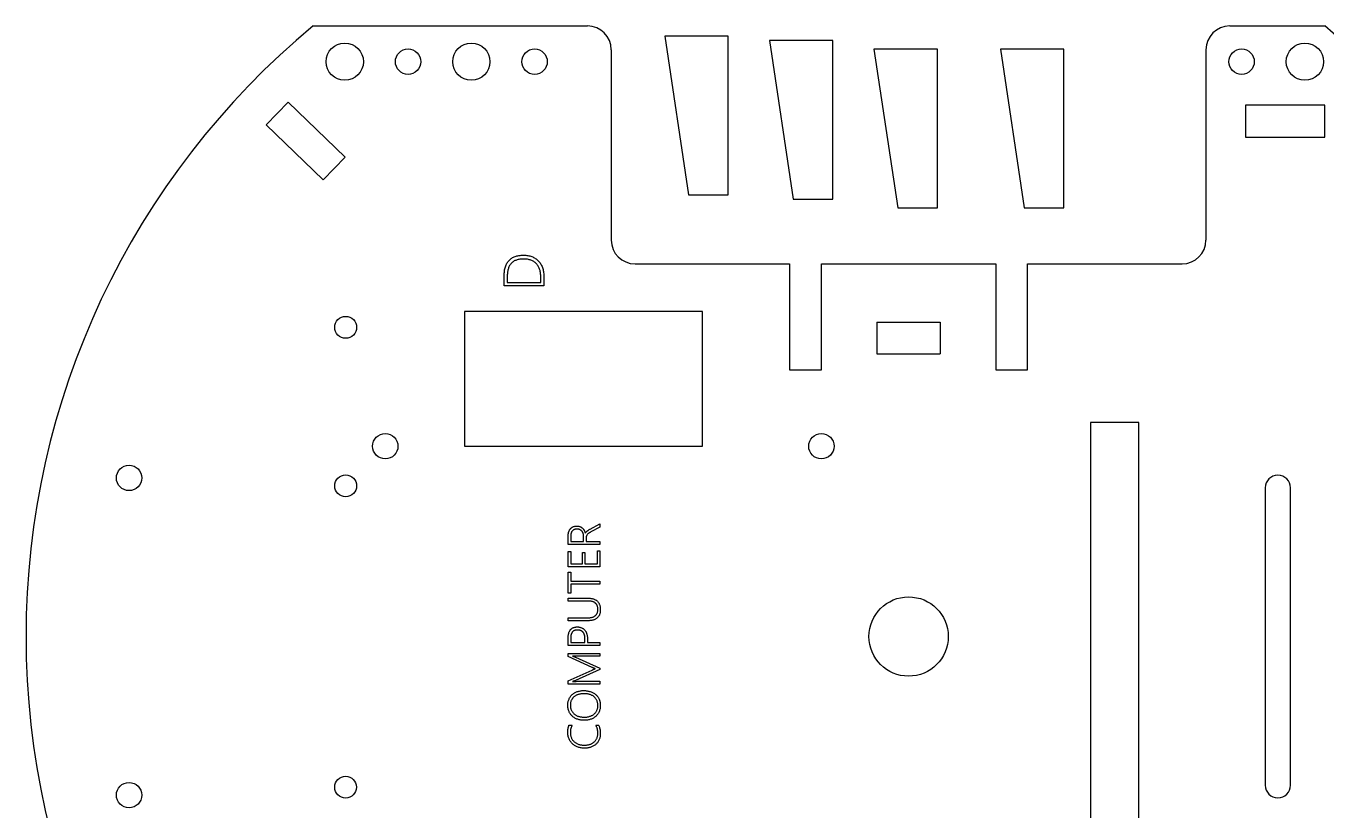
# Model space of a CAD drawing. Header units: millimetres. Extents: x 0 to 333, y 0 to 392.
# Drawn here: x 7.9 to 171.9, y 293 to 392 of the extents above; entities that cross this region are included whole.
import ezdxf

# ---------------------------------------------------------------- set-up
doc = ezdxf.new("R2010")
doc.units = ezdxf.units.MM

msp = doc.modelspace()

# ---------------------------------------------------------------- linework, layer by layer
at = {"color": 7, "linetype": 'Continuous', "lineweight": 25}
for p, q in [((44.05, 392), (78.66, 392)), ((88.4, 390.72), (91.4, 370.72)), ((96.4, 390.72), (88.4, 390.72)), ((96.4, 370.72), (96.4, 390.72)), ((159.66, 392), (171.66, 392)), ((81.66, 389), (81.66, 365)), ((101.6, 390.17), (104.6, 370.17)), ((109.6, 390.17), (101.6, 390.17)), ((109.6, 370.17), (109.6, 390.17)), ((114.79, 389.07), (117.79, 369.07)), ((122.79, 389.07), (114.79, 389.07)), ((122.79, 369.07), (122.79, 389.07)), ((130.73, 389.07), (133.73, 369.07)), ((138.73, 389.07), (130.73, 389.07)), ((138.73, 369.07), (138.73, 389.07)), ((156.66, 389), (156.66, 365)), ((40.92, 382.41), (38.14, 379.54)), ((48.11, 375.47), (40.92, 382.41)), ((171.66, 382), (161.66, 382)), ((161.66, 382), (161.66, 378)), ((171.66, 378), (171.66, 382)), ((38.14, 379.54), (45.33, 372.59)), ((161.66, 378), (171.66, 378)), ((45.33, 372.59), (48.11, 375.47)), ((91.4, 370.72), (96.4, 370.72)), ((104.6, 370.17), (109.6, 370.17)), ((117.79, 369.07), (122.79, 369.07)), ((133.73, 369.07), (138.73, 369.07)), ((84.66, 362), (104.16, 362)), ((104.16, 362), (104.16, 348.64)), ((108.16, 348.64), (108.16, 362)), ((108.16, 362), (130.16, 362)), ((130.16, 362), (130.16, 348.64)), ((134.16, 348.64), (134.16, 362)), ((134.16, 362), (153.66, 362)), ((68.16, 359.21), (68.16, 360.52)), ((68.55, 360.49), (68.55, 359.67)), ((68.55, 359.67), (72.76, 359.67)), ((72.76, 359.67), (72.76, 360.43)), ((73.16, 360.45), (73.16, 359.21)), ((73.16, 359.21), (68.16, 359.21)), ((93.16, 356), (63.16, 356)), ((63.16, 356), (63.16, 339)), ((93.16, 339), (93.16, 356)), ((115.16, 354.65), (123.16, 354.65)), ((115.16, 354.65), (115.16, 350.65)), ((123.16, 354.65), (123.16, 350.65)), ((115.16, 350.65), (123.16, 350.65)), ((104.16, 348.64), (108.16, 348.64)), ((130.16, 348.64), (134.16, 348.64)), ((148.18, 342), (142.08, 342)), ((142.08, 342), (142.08, 288)), ((148.18, 288), (148.18, 342)), ((63.16, 339), (93.16, 339)), ((164.13, 333.75), (164.13, 296.25)), ((167.33, 296.25), (167.33, 333.75)), ((79, 328.55), (80.23, 329.22)), ((80.23, 328.79), (79.09, 328.19)), ((80.23, 329.22), (80.23, 328.79)), ((76.23, 326.62), (76.23, 327.77)), ((80.23, 326.62), (76.23, 326.62)), ((76.55, 327.68), (76.55, 326.99)), ((76.55, 326.99), (78.18, 326.99)), ((78.18, 326.99), (78.18, 327.65)), ((78.38, 328.02), (78.39, 328.02)), ((78.5, 327.43), (78.5, 326.99)), ((78.5, 326.99), (80.23, 326.99)), ((80.23, 326.99), (80.23, 326.62)), ((76.23, 325.72), (76.55, 325.72)), ((76.23, 323.78), (76.23, 325.72)), ((76.55, 325.72), (76.55, 324.15)), ((78.02, 325.6), (78.34, 325.6)), ((78.02, 324.15), (78.02, 325.6)), ((78.34, 325.6), (78.34, 324.15)), ((79.92, 324.15), (79.92, 325.81)), ((79.92, 325.81), (80.23, 325.81)), ((80.23, 325.81), (80.23, 323.78)), ((80.23, 323.78), (76.23, 323.78)), ((76.55, 324.15), (78.02, 324.15)), ((78.34, 324.15), (79.92, 324.15)), ((76.23, 320.45), (76.23, 323.12)), ((76.23, 323.12), (76.55, 323.12)), ((76.55, 323.12), (76.55, 321.97)), ((76.55, 321.97), (80.23, 321.97)), ((76.55, 321.6), (76.55, 320.45)), ((80.23, 321.6), (76.55, 321.6)), ((80.23, 321.97), (80.23, 321.6)), ((76.55, 320.45), (76.23, 320.45)), ((76.23, 319.85), (78.62, 319.85)), ((76.23, 319.48), (76.23, 319.85)), ((78.7, 319.48), (76.23, 319.48)), ((76.23, 317.36), (78.66, 317.36)), ((76.23, 316.99), (76.23, 317.36)), ((78.68, 316.99), (76.23, 316.99)), ((76.23, 313.88), (76.23, 314.91)), ((80.23, 313.88), (76.23, 313.88)), ((76.55, 314.84), (76.55, 314.25)), ((76.55, 314.25), (78.34, 314.25)), ((78.34, 314.25), (78.34, 314.78)), ((78.65, 314.8), (78.65, 314.25)), ((78.65, 314.25), (80.23, 314.25)), ((80.23, 314.25), (80.23, 313.88)), ((76.23, 312.46), (76.23, 312.87)), ((76.23, 312.87), (80.23, 312.87)), ((79.24, 311.1), (76.23, 312.46)), ((76.79, 312.54), (76.79, 312.53)), ((77.16, 312.4), (80.23, 311.01)), ((80.23, 312.51), (77.47, 312.51)), ((80.23, 312.87), (80.23, 312.51)), ((76.23, 309.42), (79.24, 310.77)), ((80.23, 310.86), (77.17, 309.46)), ((79.64, 310.93), (79.64, 310.95)), ((80.23, 311.01), (80.23, 310.86)), ((76.23, 308.99), (76.23, 309.42)), ((80.23, 308.99), (76.23, 308.99)), ((76.78, 309.34), (76.78, 309.33)), ((77.44, 309.35), (80.23, 309.35)), ((80.23, 309.35), (80.23, 308.99)), ((76.33, 303.82), (76.73, 303.82)), ((79.71, 303.82), (80.07, 303.82))]:
    msp.add_line(p, q, dxfattribs=at)
for centre, radius in [((48.05, 387.5), 2.35), ((56.03, 387.5), 1.6), ((64.01, 387.5), 2.35), ((71.99, 387.5), 1.6), ((161.16, 387.5), 1.6), ((169.14, 387.5), 2.35), ((48.16, 354), 1.38), ((53.16, 339), 1.6), ((108.16, 339), 1.6), ((20.85, 335), 1.6), ((48.16, 334), 1.38), ((119.16, 315), 5), ((48.16, 296), 1.37), ((20.85, 295), 1.6)]:
    msp.add_circle(centre, radius, dxfattribs=at)
for centre, radius, start, end in [((107.85, 315), 100, 129.6461, 230.3539), ((78.66, 389), 3, 0, 90), ((159.66, 389), 3, 90, 180), ((107.85, 315), 100, 309.6461, 50.3539), ((84.66, 365), 3, 180, 270), ((153.66, 365), 3, 270, 0), ((165.73, 333.75), 1.6, 0, 180), ((165.73, 296.25), 1.6, 180, 0)]:
    msp.add_arc(centre, radius, start, end, dxfattribs=at)
for points, knots in [([(68.16, 360.52), (68.16, 360.62), (68.16, 360.82), (68.19, 361.11), (68.24, 361.38), (68.31, 361.63), (68.39, 361.87), (68.5, 362.08), (68.62, 362.27), (68.77, 362.45), (68.93, 362.6), (69.11, 362.74), (69.32, 362.85), (69.54, 362.94), (69.77, 363.01), (70.03, 363.06), (70.3, 363.09), (70.49, 363.1), (70.59, 363.1)], [0, 0, 0, 0, 0.076218, 0.147944, 0.215564, 0.279541, 0.340328, 0.398508, 0.455021, 0.510371, 0.565523, 0.620753, 0.677295, 0.735489, 0.796339, 0.860322, 0.928074, 1, 1, 1, 1]), ([(70.6, 362.61), (70.52, 362.61), (70.36, 362.61), (70.13, 362.58), (69.91, 362.54), (69.71, 362.48), (69.52, 362.41), (69.35, 362.32), (69.2, 362.21), (69.06, 362.08), (68.94, 361.94), (68.84, 361.78), (68.75, 361.61), (68.68, 361.41), (68.62, 361.21), (68.58, 360.98), (68.56, 360.74), (68.55, 360.57), (68.55, 360.49)], [0, 0, 0, 0, 0.073434, 0.142362, 0.207253, 0.268784, 0.327412, 0.384002, 0.439037, 0.493345, 0.548215, 0.603816, 0.661596, 0.721869, 0.785362, 0.852528, 0.923838, 1, 1, 1, 1]), ([(70.59, 363.1), (70.69, 363.1), (70.87, 363.09), (71.14, 363.06), (71.4, 363), (71.64, 362.92), (71.87, 362.82), (72.08, 362.7), (72.28, 362.56), (72.46, 362.39), (72.62, 362.21), (72.76, 362.01), (72.88, 361.79), (72.98, 361.56), (73.06, 361.3), (73.12, 361.03), (73.15, 360.75), (73.15, 360.55), (73.16, 360.45)], [0, 0, 0, 0, 0.068007, 0.133505, 0.19657, 0.258146, 0.31811, 0.376773, 0.4344, 0.491945, 0.549896, 0.608238, 0.668071, 0.729622, 0.793391, 0.859111, 0.928042, 1, 1, 1, 1]), ([(72.76, 360.43), (72.76, 360.52), (72.76, 360.68), (72.73, 360.92), (72.69, 361.14), (72.62, 361.35), (72.54, 361.54), (72.45, 361.73), (72.34, 361.89), (72.21, 362.04), (72.06, 362.17), (71.9, 362.29), (71.72, 362.39), (71.53, 362.47), (71.32, 362.53), (71.09, 362.58), (70.85, 362.61), (70.69, 362.61), (70.6, 362.61)], [0, 0, 0, 0, 0.07163, 0.139781, 0.205005, 0.26736, 0.327478, 0.385457, 0.442411, 0.498582, 0.554877, 0.611447, 0.669729, 0.729914, 0.792526, 0.858097, 0.927192, 1, 1, 1, 1]), ([(76.23, 327.77), (76.23, 327.8), (76.23, 327.88), (76.25, 327.99), (76.27, 328.09), (76.3, 328.2), (76.34, 328.3), (76.38, 328.4), (76.44, 328.49), (76.5, 328.57), (76.57, 328.65), (76.65, 328.72), (76.73, 328.78), (76.83, 328.84), (76.93, 328.88), (77.05, 328.91), (77.17, 328.93), (77.25, 328.93), (77.29, 328.93)], [0, 0, 0, 0, 0.0628, 0.125535, 0.187076, 0.249335, 0.310817, 0.371116, 0.430512, 0.489742, 0.549002, 0.608301, 0.668286, 0.730099, 0.793644, 0.859164, 0.927872, 1, 1, 1, 1]), ([(77.32, 328.55), (77.29, 328.55), (77.23, 328.55), (77.15, 328.53), (77.07, 328.52), (77, 328.49), (76.93, 328.46), (76.87, 328.42), (76.81, 328.38), (76.75, 328.32), (76.7, 328.27), (76.66, 328.2), (76.63, 328.13), (76.6, 328.05), (76.57, 327.97), (76.56, 327.88), (76.55, 327.78), (76.55, 327.71), (76.55, 327.68)], [0, 0, 0, 0, 0.066731, 0.129578, 0.190213, 0.248747, 0.305638, 0.361859, 0.418325, 0.475175, 0.533188, 0.591455, 0.651379, 0.713891, 0.779811, 0.849381, 0.92268, 1, 1, 1, 1]), ([(77.29, 328.93), (77.33, 328.93), (77.4, 328.93), (77.5, 328.92), (77.59, 328.9), (77.68, 328.87), (77.77, 328.84), (77.85, 328.79), (77.93, 328.74), (78, 328.69), (78.07, 328.63), (78.13, 328.56), (78.19, 328.48), (78.24, 328.4), (78.29, 328.32), (78.32, 328.22), (78.36, 328.13), (78.37, 328.06), (78.38, 328.02)], [0, 0, 0, 0, 0.067565, 0.132846, 0.195927, 0.25815, 0.318959, 0.379107, 0.437942, 0.497062, 0.555745, 0.615213, 0.675603, 0.73725, 0.800262, 0.865039, 0.931273, 1, 1, 1, 1]), ([(78.18, 327.65), (78.18, 327.68), (78.18, 327.75), (78.17, 327.84), (78.15, 327.93), (78.12, 328.01), (78.09, 328.1), (78.05, 328.17), (78, 328.24), (77.95, 328.3), (77.89, 328.36), (77.82, 328.41), (77.75, 328.45), (77.68, 328.48), (77.59, 328.51), (77.51, 328.53), (77.41, 328.55), (77.35, 328.55), (77.32, 328.55)], [0, 0, 0, 0, 0.0698925, 0.1372229, 0.2021449, 0.2659972, 0.3281109, 0.3882444, 0.4469991, 0.5052388, 0.5633542, 0.621101, 0.6797736, 0.7401471, 0.8017654, 0.86497, 0.93128, 1, 1, 1, 1]), ([(78.39, 328.02), (78.41, 328.05), (78.43, 328.1), (78.48, 328.17), (78.54, 328.24), (78.61, 328.3), (78.69, 328.36), (78.78, 328.43), (78.89, 328.49), (78.96, 328.53), (79, 328.55)], [0, 0, 0, 0, 0.104481, 0.207659, 0.314908, 0.429165, 0.553513, 0.687275, 0.836192, 1, 1, 1, 1]), ([(79.09, 328.19), (79.06, 328.17), (79.01, 328.14), (78.93, 328.1), (78.87, 328.06), (78.79, 328), (78.7, 327.94), (78.62, 327.85), (78.56, 327.75), (78.52, 327.65), (78.5, 327.54), (78.5, 327.47), (78.5, 327.43)], [0, 0, 0, 0, 0.090306, 0.174238, 0.252426, 0.324395, 0.453484, 0.568546, 0.674739, 0.777494, 0.88366, 1, 1, 1, 1]), ([(78.62, 319.85), (78.68, 319.85), (78.81, 319.85), (79, 319.83), (79.18, 319.8), (79.34, 319.76), (79.49, 319.71), (79.63, 319.65), (79.76, 319.57), (79.87, 319.49), (79.97, 319.39), (80.05, 319.28), (80.13, 319.16), (80.18, 319.03), (80.23, 318.88), (80.26, 318.73), (80.28, 318.56), (80.28, 318.45), (80.28, 318.39)], [0, 0, 0, 0, 0.079506, 0.15412, 0.224174, 0.289993, 0.35252, 0.411637, 0.468427, 0.523482, 0.577623, 0.631913, 0.68682, 0.743371, 0.802423, 0.864452, 0.93017, 1, 1, 1, 1]), ([(78.66, 317.36), (78.71, 317.36), (78.81, 317.36), (78.96, 317.37), (79.1, 317.39), (79.23, 317.42), (79.35, 317.46), (79.46, 317.5), (79.55, 317.56), (79.64, 317.62), (79.72, 317.69), (79.79, 317.77), (79.84, 317.86), (79.89, 317.96), (79.93, 318.07), (79.95, 318.18), (79.97, 318.31), (79.97, 318.39), (79.97, 318.44)], [0, 0, 0, 0, 0.0818643, 0.1584793, 0.2305463, 0.2979894, 0.361229, 0.4211631, 0.4779928, 0.5327688, 0.5862029, 0.6391889, 0.6932521, 0.7487318, 0.8060929, 0.8669931, 0.9311933, 1, 1, 1, 1]), ([(80.28, 318.39), (80.28, 318.33), (80.28, 318.22), (80.26, 318.06), (80.23, 317.91), (80.19, 317.78), (80.13, 317.65), (80.06, 317.53), (79.98, 317.43), (79.88, 317.34), (79.78, 317.25), (79.66, 317.18), (79.52, 317.12), (79.38, 317.07), (79.22, 317.04), (79.05, 317.01), (78.87, 316.99), (78.74, 316.99), (78.68, 316.99)], [0, 0, 0, 0, 0.069478, 0.134649, 0.196319, 0.255047, 0.311305, 0.366329, 0.420333, 0.474434, 0.529709, 0.586525, 0.646102, 0.708451, 0.774662, 0.845306, 0.920092, 1, 1, 1, 1]), ([(79.97, 318.44), (79.97, 318.48), (79.97, 318.56), (79.95, 318.68), (79.93, 318.79), (79.89, 318.89), (79.85, 318.99), (79.79, 319.08), (79.73, 319.15), (79.65, 319.22), (79.57, 319.29), (79.47, 319.34), (79.37, 319.38), (79.25, 319.42), (79.13, 319.45), (78.99, 319.47), (78.85, 319.48), (78.75, 319.48), (78.7, 319.48)], [0, 0, 0, 0, 0.067278, 0.130196, 0.190141, 0.247434, 0.302501, 0.356507, 0.409829, 0.464189, 0.519554, 0.57722, 0.637464, 0.701244, 0.769238, 0.841226, 0.917901, 1, 1, 1, 1]), ([(76.23, 314.91), (76.23, 314.96), (76.23, 315.06), (76.25, 315.2), (76.27, 315.34), (76.31, 315.46), (76.35, 315.58), (76.4, 315.69), (76.46, 315.78), (76.53, 315.87), (76.61, 315.95), (76.7, 316.02), (76.79, 316.08), (76.89, 316.13), (77, 316.16), (77.12, 316.19), (77.25, 316.21), (77.33, 316.21), (77.38, 316.21)], [0, 0, 0, 0, 0.077251, 0.150258, 0.219356, 0.285061, 0.347782, 0.408074, 0.465984, 0.522758, 0.578535, 0.634068, 0.690475, 0.747608, 0.806737, 0.868394, 0.932325, 1, 1, 1, 1]), ([(77.41, 315.82), (77.37, 315.82), (77.3, 315.82), (77.21, 315.81), (77.12, 315.79), (77.03, 315.77), (76.95, 315.73), (76.88, 315.69), (76.82, 315.64), (76.76, 315.58), (76.71, 315.51), (76.67, 315.44), (76.63, 315.36), (76.6, 315.27), (76.58, 315.17), (76.56, 315.07), (76.55, 314.96), (76.55, 314.88), (76.55, 314.84)], [0, 0, 0, 0, 0.069428, 0.134853, 0.196727, 0.255752, 0.312438, 0.367488, 0.421574, 0.475301, 0.530691, 0.587251, 0.646625, 0.709481, 0.775183, 0.845513, 0.920135, 1, 1, 1, 1]), ([(77.38, 316.21), (77.42, 316.21), (77.51, 316.21), (77.64, 316.19), (77.77, 316.16), (77.89, 316.12), (78, 316.06), (78.11, 316), (78.21, 315.92), (78.29, 315.84), (78.38, 315.74), (78.45, 315.63), (78.51, 315.52), (78.56, 315.39), (78.6, 315.26), (78.63, 315.11), (78.65, 314.96), (78.65, 314.85), (78.65, 314.8)], [0, 0, 0, 0, 0.063548, 0.124932, 0.185129, 0.244404, 0.302753, 0.360632, 0.417668, 0.475361, 0.533794, 0.593453, 0.654567, 0.718384, 0.784471, 0.852844, 0.924532, 1, 1, 1, 1]), ([(78.34, 314.78), (78.34, 314.82), (78.33, 314.9), (78.32, 315.02), (78.3, 315.13), (78.28, 315.23), (78.24, 315.32), (78.2, 315.41), (78.15, 315.49), (78.1, 315.56), (78.03, 315.62), (77.96, 315.68), (77.88, 315.72), (77.8, 315.76), (77.71, 315.79), (77.61, 315.81), (77.51, 315.82), (77.44, 315.82), (77.41, 315.82)], [0, 0, 0, 0, 0.077843, 0.151312, 0.220945, 0.286428, 0.349024, 0.40848, 0.466649, 0.523458, 0.579568, 0.635015, 0.690684, 0.747866, 0.806851, 0.868101, 0.932455, 1, 1, 1, 1]), ([(77.47, 312.51), (77.45, 312.51), (77.41, 312.51), (77.35, 312.51), (77.27, 312.51), (77.19, 312.52), (77.1, 312.52), (77, 312.53), (76.9, 312.54), (76.83, 312.54), (76.79, 312.54)], [0, 0, 0, 0, 0.082934, 0.179109, 0.286131, 0.405207, 0.536403, 0.678466, 0.833798, 1, 1, 1, 1]), ([(76.79, 312.53), (76.83, 312.52), (76.9, 312.5), (77, 312.46), (77.08, 312.43), (77.13, 312.41), (77.16, 312.4)], [0, 0, 0, 0, 0.315804, 0.586384, 0.814494, 1, 1, 1, 1]), ([(79.64, 310.95), (79.61, 310.96), (79.54, 310.98), (79.44, 311.02), (79.34, 311.05), (79.28, 311.08), (79.24, 311.1)], [0, 0, 0, 0, 0.264006, 0.503116, 0.741207, 1, 1, 1, 1]), ([(79.24, 310.77), (79.27, 310.79), (79.33, 310.82), (79.43, 310.86), (79.54, 310.9), (79.61, 310.92), (79.64, 310.93)], [0, 0, 0, 0, 0.241978, 0.485967, 0.737379, 1, 1, 1, 1]), ([(77.17, 309.46), (77.15, 309.45), (77.09, 309.43), (77, 309.4), (76.9, 309.37), (76.82, 309.35), (76.78, 309.34)], [0, 0, 0, 0, 0.199361, 0.433049, 0.698999, 1, 1, 1, 1]), ([(76.78, 309.33), (76.83, 309.33), (76.92, 309.34), (77.08, 309.34), (77.25, 309.35), (77.38, 309.35), (77.44, 309.35)], [0, 0, 0, 0, 0.208797, 0.444751, 0.708064, 1, 1, 1, 1]), ([(76.18, 306.36), (76.18, 306.43), (76.18, 306.56), (76.21, 306.76), (76.26, 306.95), (76.33, 307.12), (76.41, 307.28), (76.51, 307.43), (76.62, 307.57), (76.75, 307.69), (76.89, 307.81), (77.04, 307.9), (77.21, 307.99), (77.38, 308.06), (77.57, 308.11), (77.76, 308.15), (77.97, 308.18), (78.11, 308.18), (78.18, 308.18)], [0, 0, 0, 0, 0.067851, 0.132809, 0.195218, 0.256404, 0.31643, 0.375242, 0.433429, 0.491909, 0.550769, 0.610412, 0.670922, 0.733608, 0.797782, 0.863402, 0.930534, 1, 1, 1, 1]), ([(78.23, 307.79), (78.17, 307.79), (78.06, 307.79), (77.89, 307.77), (77.72, 307.75), (77.56, 307.71), (77.41, 307.66), (77.27, 307.6), (77.13, 307.53), (77.01, 307.45), (76.89, 307.35), (76.79, 307.24), (76.71, 307.12), (76.63, 306.99), (76.57, 306.84), (76.53, 306.68), (76.5, 306.51), (76.5, 306.39), (76.5, 306.32)], [0, 0, 0, 0, 0.067758, 0.13388, 0.198905, 0.262842, 0.325184, 0.385468, 0.444215, 0.502168, 0.559276, 0.616485, 0.674315, 0.733834, 0.795004, 0.859255, 0.927073, 1, 1, 1, 1]), ([(78.18, 308.18), (78.25, 308.18), (78.4, 308.18), (78.61, 308.15), (78.81, 308.11), (79.01, 308.06), (79.2, 307.99), (79.37, 307.91), (79.53, 307.81), (79.68, 307.7), (79.82, 307.57), (79.94, 307.43), (80.04, 307.27), (80.11, 307.13), (80.16, 307.01), (80.2, 306.92), (80.22, 306.82), (80.25, 306.72), (80.26, 306.62), (80.28, 306.51), (80.28, 306.4), (80.28, 306.33), (80.28, 306.29)], [0, 0, 0, 0, 0.069628, 0.136799, 0.202363, 0.266268, 0.328652, 0.388944, 0.448177, 0.506274, 0.56407, 0.621689, 0.679877, 0.739477, 0.76997, 0.80078, 0.832183, 0.863885, 0.896851, 0.930324, 0.964681, 1, 1, 1, 1]), ([(79.97, 306.29), (79.97, 306.35), (79.96, 306.47), (79.94, 306.64), (79.9, 306.8), (79.84, 306.94), (79.77, 307.08), (79.69, 307.2), (79.59, 307.32), (79.48, 307.42), (79.36, 307.51), (79.22, 307.58), (79.08, 307.65), (78.93, 307.7), (78.76, 307.74), (78.59, 307.77), (78.41, 307.79), (78.29, 307.79), (78.23, 307.79)], [0, 0, 0, 0, 0.069696, 0.135264, 0.197974, 0.258506, 0.317258, 0.374927, 0.431463, 0.48858, 0.546307, 0.605035, 0.665511, 0.728165, 0.792871, 0.859731, 0.928443, 1, 1, 1, 1]), ([(78.27, 304.44), (78.2, 304.44), (78.05, 304.44), (77.83, 304.46), (77.62, 304.5), (77.43, 304.56), (77.24, 304.63), (77.07, 304.72), (76.91, 304.82), (76.76, 304.94), (76.63, 305.07), (76.51, 305.21), (76.41, 305.37), (76.33, 305.55), (76.26, 305.73), (76.21, 305.93), (76.18, 306.14), (76.18, 306.29), (76.18, 306.36)], [0, 0, 0, 0, 0.0709437, 0.1389203, 0.2048783, 0.2690401, 0.3310222, 0.391002, 0.4495787, 0.5072988, 0.5646704, 0.6222308, 0.6803173, 0.7399537, 0.8012471, 0.8646917, 0.9305702, 1, 1, 1, 1]), ([(76.5, 306.32), (76.5, 306.26), (76.5, 306.15), (76.53, 305.98), (76.57, 305.83), (76.63, 305.68), (76.71, 305.55), (76.8, 305.43), (76.89, 305.31), (77.01, 305.21), (77.13, 305.12), (77.27, 305.04), (77.41, 304.97), (77.56, 304.92), (77.72, 304.88), (77.89, 304.85), (78.06, 304.83), (78.18, 304.82), (78.24, 304.82)], [0, 0, 0, 0, 0.0679367, 0.1327176, 0.1949348, 0.2556265, 0.3152456, 0.3736759, 0.4318976, 0.4903063, 0.5493679, 0.6096234, 0.6707582, 0.7340305, 0.7990116, 0.8644827, 0.9314567, 1, 1, 1, 1]), ([(78.24, 304.82), (78.3, 304.82), (78.41, 304.82), (78.57, 304.84), (78.73, 304.87), (78.89, 304.91), (79.04, 304.96), (79.19, 305.02), (79.32, 305.09), (79.45, 305.18), (79.56, 305.28), (79.66, 305.38), (79.75, 305.51), (79.83, 305.64), (79.89, 305.79), (79.94, 305.94), (79.96, 306.11), (79.97, 306.23), (79.97, 306.29)], [0, 0, 0, 0, 0.066081, 0.131134, 0.195231, 0.258922, 0.321483, 0.382663, 0.442219, 0.501296, 0.5598, 0.618155, 0.676929, 0.736999, 0.79877, 0.862812, 0.929347, 1, 1, 1, 1]), ([(80.28, 306.29), (80.28, 306.22), (80.28, 306.09), (80.25, 305.89), (80.2, 305.7), (80.13, 305.52), (80.05, 305.35), (79.95, 305.2), (79.83, 305.06), (79.7, 304.93), (79.56, 304.82), (79.41, 304.72), (79.24, 304.63), (79.06, 304.56), (78.88, 304.51), (78.68, 304.46), (78.48, 304.44), (78.34, 304.44), (78.27, 304.44)], [0, 0, 0, 0, 0.068418, 0.133951, 0.197397, 0.259414, 0.320068, 0.379313, 0.438166, 0.496916, 0.556017, 0.615567, 0.676221, 0.73863, 0.802217, 0.866554, 0.932408, 1, 1, 1, 1]), ([(76.18, 302.91), (76.18, 303), (76.18, 303.16), (76.21, 303.39), (76.26, 303.61), (76.31, 303.75), (76.33, 303.82)], [0, 0, 0, 0, 0.266913, 0.521299, 0.765256, 1, 1, 1, 1]), ([(76.73, 303.82), (76.71, 303.79), (76.67, 303.71), (76.63, 303.6), (76.58, 303.49), (76.55, 303.38), (76.53, 303.26), (76.51, 303.15), (76.5, 303.03), (76.5, 302.95), (76.5, 302.91)], [0, 0, 0, 0, 0.126757, 0.251797, 0.3759018, 0.499823, 0.6237322, 0.7479032, 0.8729252, 1, 1, 1, 1]), ([(79.97, 302.81), (79.97, 302.86), (79.97, 302.95), (79.95, 303.09), (79.93, 303.22), (79.91, 303.35), (79.87, 303.47), (79.82, 303.59), (79.77, 303.71), (79.73, 303.78), (79.71, 303.82)], [0, 0, 0, 0, 0.1340564, 0.2646845, 0.3915005, 0.5160565, 0.6385883, 0.7601355, 0.8800614, 1, 1, 1, 1]), ([(80.07, 303.82), (80.09, 303.78), (80.12, 303.7), (80.16, 303.58), (80.2, 303.46), (80.23, 303.33), (80.26, 303.19), (80.27, 303.06), (80.28, 302.91), (80.28, 302.82), (80.28, 302.77)], [0, 0, 0, 0, 0.117713, 0.237142, 0.357572, 0.480853, 0.605882, 0.733752, 0.865497, 1, 1, 1, 1]), ([(78.31, 300.91), (78.23, 300.91), (78.09, 300.91), (77.87, 300.94), (77.67, 300.99), (77.47, 301.05), (77.28, 301.12), (77.1, 301.22), (76.94, 301.33), (76.79, 301.45), (76.65, 301.59), (76.53, 301.74), (76.43, 301.9), (76.34, 302.08), (76.27, 302.27), (76.22, 302.48), (76.18, 302.69), (76.18, 302.84), (76.18, 302.91)], [0, 0, 0, 0, 0.067736, 0.133402, 0.197707, 0.260901, 0.323048, 0.383488, 0.443, 0.50196, 0.560808, 0.61949, 0.678877, 0.739749, 0.801858, 0.865633, 0.931251, 1, 1, 1, 1]), ([(76.5, 302.91), (76.5, 302.85), (76.5, 302.72), (76.53, 302.55), (76.57, 302.38), (76.63, 302.22), (76.7, 302.08), (76.79, 301.95), (76.89, 301.82), (77, 301.72), (77.13, 301.62), (77.26, 301.53), (77.41, 301.46), (77.57, 301.4), (77.74, 301.35), (77.91, 301.32), (78.09, 301.3), (78.22, 301.3), (78.28, 301.3)], [0, 0, 0, 0, 0.069223, 0.135111, 0.198304, 0.259543, 0.319232, 0.377447, 0.435197, 0.493121, 0.551488, 0.610326, 0.670961, 0.732982, 0.796937, 0.862432, 0.930194, 1, 1, 1, 1]), ([(78.28, 301.3), (78.34, 301.3), (78.45, 301.3), (78.62, 301.32), (78.78, 301.35), (78.93, 301.39), (79.08, 301.44), (79.22, 301.51), (79.35, 301.59), (79.47, 301.68), (79.58, 301.78), (79.68, 301.89), (79.76, 302.02), (79.84, 302.15), (79.9, 302.3), (79.94, 302.46), (79.96, 302.63), (79.97, 302.75), (79.97, 302.81)], [0, 0, 0, 0, 0.067042, 0.132534, 0.196413, 0.259559, 0.321621, 0.381853, 0.440967, 0.49921, 0.557331, 0.615577, 0.674459, 0.73485, 0.797003, 0.861309, 0.928735, 1, 1, 1, 1]), ([(80.28, 302.77), (80.28, 302.7), (80.28, 302.57), (80.25, 302.37), (80.21, 302.18), (80.14, 302), (80.06, 301.84), (79.96, 301.68), (79.85, 301.54), (79.73, 301.41), (79.59, 301.3), (79.44, 301.2), (79.27, 301.11), (79.1, 301.04), (78.91, 300.98), (78.72, 300.94), (78.52, 300.91), (78.38, 300.91), (78.31, 300.91)], [0, 0, 0, 0, 0.067813, 0.132705, 0.196074, 0.257899, 0.318376, 0.377543, 0.436181, 0.494589, 0.553443, 0.612583, 0.673203, 0.735511, 0.799113, 0.864227, 0.930849, 1, 1, 1, 1])]:
    msp.add_open_spline(points, degree=3, knots=knots, dxfattribs=at)

doc.saveas('drawing.dxf')
